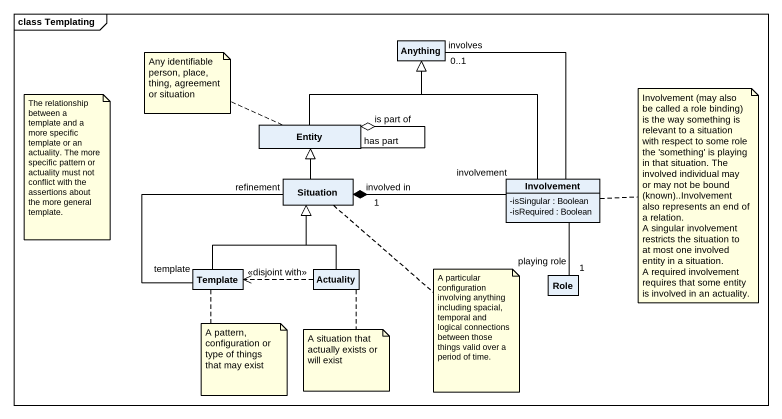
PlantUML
@startuml
mainframe class Templating
hide circle
hide empty members
skinparam classAttributeIconSize 0
class Anything
class "Entity" as Entity_
class Situation
class Involvement {
  -isSingular : Boolean
  -isRequired : Boolean
}
class Template
class Actuality
class Role
Entity_ -up-|> Anything
Entity_ "is part of" o-- "has part" Entity_
Situation -up-|> Entity_
Involvement -up-|> Anything
Involvement -up- "involves\n0..1" Anything
Involvement "involvement" -left-* "involved in\n1" Situation
Involvement -- "playing role\n1" Role
Template "template" -up- "refinement" Situation
Template -up-|> Situation
Actuality -up-|> Situation
Actuality .left.> Template : <<disjoint with>>
note left of Entity_ : Any identifiable person, place, thing, agreement or situation
note as N2
  The relationship between a template and a more specific template or an actuality. The more specific pattern or actuality must not conflict with the assertions about the more general template.
end note
note right of Involvement
  Involvement (may also be called a role binding) is the way something is relevant to a situation with respect to some role the 'something' is playing in that situation. The involved individual may or may not be bound (known)..Involvement also represents an end of a relation.
  A singular involvement restricts the situation to at most one involved entity in a situation.
  A required involvement requires that some entity is involved in an actuality.
end note
note bottom of Situation : A particular configuration involving anything including spacial, temporal and logical connections between those things valid over a period of time.
note bottom of Template : A pattern, configuration or type of things that may exist
note bottom of Actuality : A situation that actually exists or will exist
@enduml
